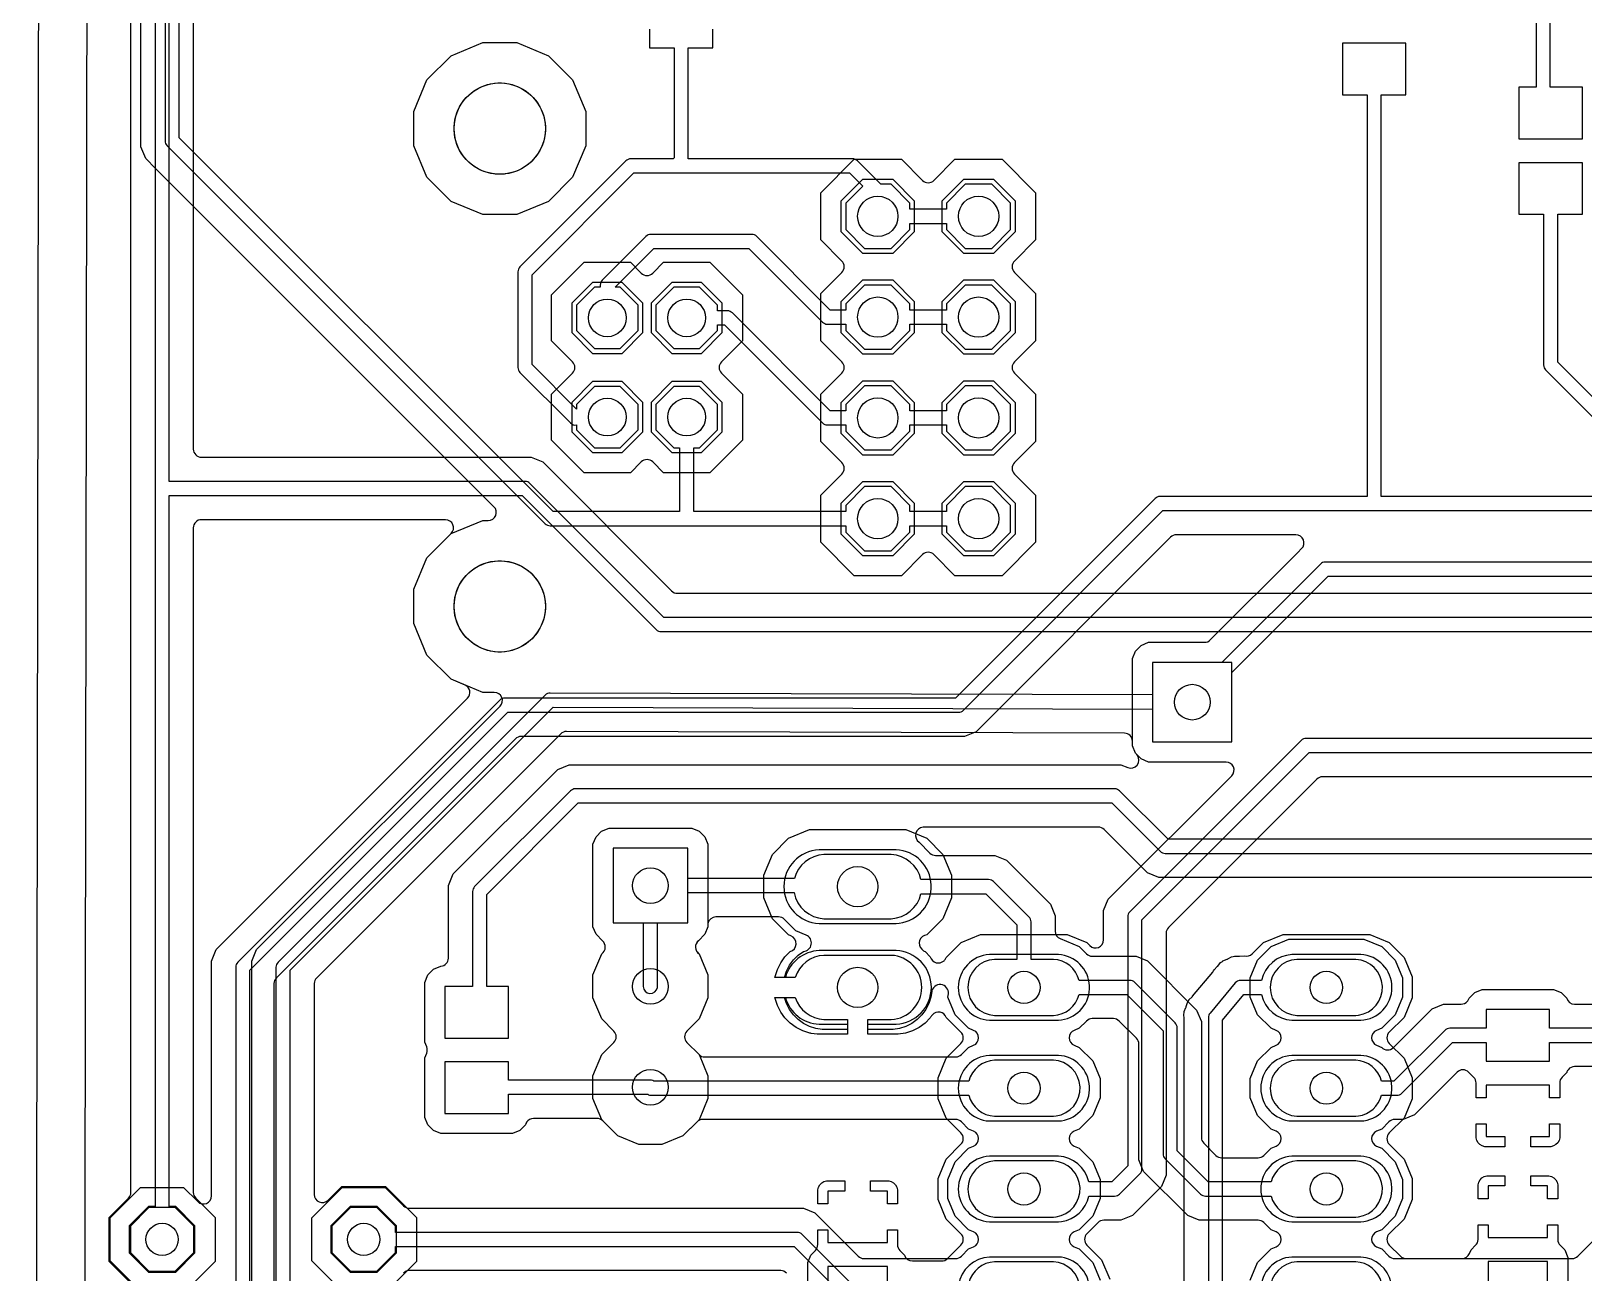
# Model space of a CAD drawing. Header units: millimetres. Extents: x 1 to 152, y 50 to 212.
# Drawn here: x 1.02 to 40.15, y 134.79 to 166.09 of the extents above; entities that cross this region are included whole.
import ezdxf

# ---------------------------------------------------------------- set-up
doc = ezdxf.new("R2010")
doc.units = ezdxf.units.MM

msp = doc.modelspace()

# ---------------------------------------------------------------- linework, layer by layer
at = {"layer": '16_copper'}
for points in [[(2.487, 210.578), (2.237, 51.423, 0.414673)], [(3.776, 134.328), (3.01, 135.094), (3.01, 136.178), (3.776, 136.944), (4.86, 136.944), (5.216, 136.588, 0.668179), (5.563, 136.732), (5.563, 142.651), (5.682, 142.94), (5.933, 143.19), (12.017, 149.274, 0.534515), (11.951, 149.606), (11.6, 149.751), (10.991, 150.36), (10.661, 151.156), (10.661, 152.018), (10.991, 152.814), (11.6, 153.423), (12.396, 153.753), (12.537, 153.753, 0.668179), (12.681, 154.1), (4.155, 162.626), (4.155, 162.626), (3.904, 162.876), (3.785, 163.165), (3.785, 175.518)], [(4.394, 175.362), (4.394, 163.322, 0.198912), (4.446, 163.196), (13.971, 153.671, 0.198912), (14.097, 153.619), (21.544, 153.619), (21.544, 153.462), (22.017, 152.989), (22.687, 152.989), (23.16, 153.462), (23.16, 153.619), (24.084, 153.619), (24.084, 153.462), (24.557, 152.989), (25.227, 152.989), (25.7, 153.462), (25.7, 154.132), (25.227, 154.605), (24.557, 154.605), (24.084, 154.132), (24.084, 153.975), (23.16, 153.975), (23.16, 154.132), (22.687, 154.605), (22.017, 154.605), (21.544, 154.132), (21.544, 153.975), (17.715, 153.975), (17.715, 155.582), (17.858, 155.582), (18.312, 156.036), (18.312, 156.678), (17.858, 157.132), (17.216, 157.132), (16.762, 156.678), (16.762, 156.036), (17.216, 155.582), (17.359, 155.582), (17.359, 153.975), (14.171, 153.975), (4.75, 163.396), (4.75, 175.288)], [(16.599, 166.131), (16.599, 165.659), (17.221, 165.659), (17.221, 162.888), (17.198, 162.865), (16.129, 162.865, 0.198912), (16.003, 162.813), (13.336, 160.146, 0.198912), (13.284, 160.02), (13.284, 157.607, 0.198912), (13.336, 157.481), (14.606, 156.211, 0.242744), (14.762, 156.159), (14.762, 156.036), (15.216, 155.582), (15.858, 155.582), (16.312, 156.036), (16.312, 156.678), (15.858, 157.132), (15.216, 157.132), (14.762, 156.678), (14.762, 156.558), (13.64, 157.681), (13.64, 159.946), (16.203, 162.509), (21.643, 162.509), (21.972, 162.18), (21.544, 161.752), (21.544, 161.082), (22.017, 160.609), (22.687, 160.609), (23.16, 161.082), (23.16, 161.239), (24.084, 161.239), (24.084, 161.082), (24.557, 160.609), (25.227, 160.609), (25.7, 161.082), (25.7, 161.752), (25.227, 162.225), (24.557, 162.225), (24.084, 161.752), (24.084, 161.595), (23.16, 161.595), (23.16, 161.752), (22.687, 162.225), (22.43, 162.225), (21.843, 162.813, 0.198912), (21.717, 162.865), (17.577, 162.865), (17.577, 165.659), (18.199, 165.659), (18.199, 166.131)], [(102.667, 133.678), (102.667, 143.51, 0.198912), (102.615, 143.636), (95.122, 151.129, 0.198912), (94.996, 151.181), (64.209, 151.181), (61.086, 154.304, 0.198912), (60.96, 154.356), (35.039, 154.356), (35.039, 164.478), (35.662, 164.478), (35.662, 165.778), (34.062, 165.778), (34.062, 164.478), (34.684, 164.478), (34.684, 154.356), (29.464, 154.356, 0.198912), (29.338, 154.304), (24.31, 149.276), (12.954, 149.276, 0.198912), (12.828, 149.224), (6.224, 142.62, 0.198912), (6.172, 142.494), (6.172, 87.757, 0.198912)], [(96.012, 153.086), (65.098, 153.086), (62.356, 155.828, 0.198912), (62.23, 155.88), (41.349, 155.88), (39.484, 157.744), (39.484, 161.468), (40.107, 161.468), (40.107, 162.768), (38.507, 162.768), (38.507, 161.468), (39.129, 161.468), (39.129, 157.671, 0.198912), (39.181, 157.545), (41.149, 155.576, 0.198912), (41.275, 155.524), (62.156, 155.524), (64.898, 152.782, 0.198912), (65.024, 152.73), (95.938, 152.73)], [(6.528, 87.831), (6.528, 142.42), (13.028, 148.92), (24.384, 148.92, 0.198912), (24.51, 148.972), (29.538, 154), (60.886, 154), (64.009, 150.877, 0.198912), (64.135, 150.825), (94.922, 150.825), (102.311, 143.436), (102.311, 133.604, 0.198912)], [(8.856, 134.328), (8.09, 135.094), (8.09, 136.178), (8.856, 136.944), (9.94, 136.944), (10.401, 136.483, 0.198912), (10.545, 136.423), (20.477, 136.423), (20.766, 136.304), (21.857, 135.213, 0.198912), (22, 135.153), (24.314, 135.153, 0.198912), (24.458, 135.213), (24.641, 135.396), (24.768, 135.448, 0.66818), (24.768, 135.824), (24.641, 135.876), (24.299, 136.218), (24.114, 136.664), (24.114, 137.148), (24.299, 137.594), (24.641, 137.936), (24.768, 137.988, 0.66818), (24.768, 138.364), (24.641, 138.416), (24.458, 138.599, 0.198912), (24.314, 138.659), (17.941, 138.659, 0.198912), (17.797, 138.599), (17.442, 138.244), (16.91, 138.024), (16.334, 138.024), (15.802, 138.244), (15.421, 138.624, 0.198912), (15.278, 138.684), (13.676, 138.684, 0.260391), (13.503, 138.587), (13.501, 138.584, 0.073408), (13.473, 138.523), (13.331, 138.381), (13.144, 138.303), (11.342, 138.303), (11.155, 138.381), (11.012, 138.523), (10.935, 138.71), (10.935, 140.212), (10.985, 140.333, 0.198911), (10.985, 140.489), (10.935, 140.61), (10.935, 142.112), (11.012, 142.299), (11.155, 142.442), (11.345, 142.521, 0.38994), (11.532, 142.722), (11.532, 144.556), (11.651, 144.845), (14.286, 147.48), (14.575, 147.599), (28.478, 147.599), (28.653, 147.527, 0.756167), (28.895, 147.834), (28.892, 147.837, 0.074368), (28.846, 147.886), (28.769, 148.073), (28.769, 150.275), (28.846, 150.462), (28.989, 150.605), (29.176, 150.682), (30.587, 150.682, 0.198912), (30.731, 150.742), (32.933, 152.944), (33.033, 153.044, 0.668187), (32.889, 153.391), (29.874, 153.391, 0.198912), (29.731, 153.331), (24.83, 148.43), (24.541, 148.311), (13.364, 148.311, 0.198912), (13.221, 148.251), (7.197, 142.227, 0.198912), (7.137, 142.084), (7.137, 88.167, 0.198912)], [(100, 131.519), (100, 143.002, 0.198912), (99.948, 143.128), (93.852, 149.224, 0.198912), (93.726, 149.276), (63.066, 149.276), (59.689, 152.653, 0.198912), (59.563, 152.705), (33.63, 152.705, 0.198912), (33.504, 152.653), (31.025, 150.174), (29.277, 150.174), (29.277, 148.174), (31.277, 148.174), (31.277, 149.923), (33.703, 152.349), (59.489, 152.349), (62.866, 148.972, 0.198912), (62.992, 148.92), (93.652, 148.92), (99.644, 142.928), (99.644, 131.445, 0.198912)], [(58.115, 145.72), (29.665, 145.72), (28.447, 146.938, 0.198912), (28.321, 146.99), (14.732, 146.99, 0.198912), (14.606, 146.938), (12.193, 144.525, 0.198912), (12.141, 144.399), (12.141, 142.011), (11.443, 142.011), (11.443, 140.711), (13.043, 140.711), (13.043, 142.011), (12.497, 142.011), (12.497, 144.325), (14.806, 146.634), (28.247, 146.634), (29.465, 145.416, 0.198912), (29.591, 145.364), (58.115, 145.364)], [(51.426, 144.755), (29.434, 144.755), (29.145, 144.874), (28.054, 145.965, 0.198912), (27.911, 146.025), (23.494, 146.025, 0.701663), (23.395, 145.645), (23.666, 145.373, 0.198912), (23.81, 145.313), (25.303, 145.313), (25.592, 145.194), (26.703, 144.083), (26.822, 143.794), (26.822, 143.403, 0.303348), (26.948, 143.215), (27.429, 143.016), (27.612, 142.833, 0.198912), (27.756, 142.773), (28.859, 142.773), (29.148, 142.654), (30.386, 141.416), (30.505, 141.127), (30.505, 138.205, 0.198912), (30.565, 138.062), (30.874, 137.753, 0.198912), (31.017, 137.693), (31.934, 137.693, 0.198912), (32.078, 137.753), (32.261, 137.936), (32.388, 137.988, 0.66818), (32.388, 138.364), (32.261, 138.416), (31.919, 138.758), (31.734, 139.204), (31.734, 139.688), (31.919, 140.134), (32.261, 140.476), (32.388, 140.528, 0.66818), (32.388, 140.904), (32.261, 140.956), (31.919, 141.298), (31.734, 141.744), (31.734, 142.228), (31.919, 142.674), (32.261, 143.016), (32.707, 143.2), (34.603, 143.2), (35.049, 143.016), (35.391, 142.674), (35.576, 142.228), (35.576, 141.744), (35.391, 141.298), (35.049, 140.956), (34.922, 140.904, 0.66818), (34.922, 140.528), (35.049, 140.476, 0.426799), (35.343, 140.469), (36.318, 141.445), (36.607, 141.564), (37.052, 141.564, 0.222879), (37.209, 141.638), (37.217, 141.65, 0.081763), (37.25, 141.715), (37.393, 141.858), (37.58, 141.935), (39.382, 141.935), (39.569, 141.858), (39.712, 141.715, 0.339753), (39.91, 141.564), (43.422, 141.564, 0.045598)], [(43.607, 140.955), (39.281, 140.955), (39.281, 141.427), (37.681, 141.427), (37.681, 140.955), (36.764, 140.955, 0.198912), (36.638, 140.903), (35.359, 139.624), (35.046, 139.624, 0.327921), (34.396, 140.152), (32.914, 140.152, 0.952079), (32.914, 138.74), (34.396, 138.74), (34.465, 138.746, 0.300949), (35.046, 139.268), (35.433, 139.268, 0.198912), (35.559, 139.32), (36.838, 140.599), (37.681, 140.599), (37.681, 140.127), (39.281, 140.127), (39.281, 140.599), (43.605, 140.599)], [(31.734, 134.608), (31.919, 135.054), (32.261, 135.396), (32.388, 135.448, 0.66818), (32.388, 135.824), (32.261, 135.876), (32.078, 136.059, 0.198912), (31.934, 136.119), (30.45, 136.119), (30.161, 136.238), (29.05, 137.349), (28.931, 137.638), (28.931, 140.56, 0.198912), (28.871, 140.703), (28.435, 141.139, 0.198912), (28.292, 141.199), (27.756, 141.199, 0.198912), (27.612, 141.139), (27.429, 140.956), (27.302, 140.904, 0.66818), (27.302, 140.528), (27.429, 140.476), (27.771, 140.134), (27.956, 139.688), (27.956, 139.204), (27.771, 138.758), (27.429, 138.416), (27.302, 138.364, 0.66818), (27.302, 137.988), (27.429, 137.936), (27.771, 137.594), (27.956, 137.148), (27.956, 136.664), (27.771, 136.218), (27.429, 135.876), (27.302, 135.824, 0.66818), (27.302, 135.448), (27.429, 135.396), (27.771, 135.054), (27.956, 134.608)], [(43.595, 139.99), (39.91, 139.99, 0.222879), (39.753, 139.916), (39.745, 139.904, 0.081761), (39.712, 139.839), (39.595, 139.722, 0.198912), (39.535, 139.578), (39.535, 139.202), (39.281, 139.202), (39.281, 139.527), (37.681, 139.527), (37.681, 139.202), (37.427, 139.202), (37.427, 139.578, 0.198912), (37.367, 139.722), (37.239, 139.851, 0.414214), (36.951, 139.851), (35.879, 138.778), (35.59, 138.659), (35.376, 138.659, 0.198912), (35.232, 138.599), (35.049, 138.416), (34.922, 138.364, 0.66818), (34.922, 137.988), (35.049, 137.936), (35.391, 137.594), (35.576, 137.148), (35.576, 136.664), (35.391, 136.218), (35.049, 135.876), (34.922, 135.824, 0.66818), (34.922, 135.448), (35.049, 135.396), (35.232, 135.213, 0.198912), (35.376, 135.153), (37.075, 135.153, 0.303354), (37.263, 135.279), (37.3, 135.37), (37.417, 135.487, 0.198912), (37.477, 135.631), (37.477, 136.007), (37.731, 136.007), (37.731, 135.682), (39.231, 135.682), (39.231, 136.007), (39.485, 136.007), (39.485, 135.631, 0.198912), (39.545, 135.487), (39.662, 135.37), (39.739, 135.183), (39.739, 133.681)], [(20.053, 134.789, 0.198912), (19.91, 134.849), (10.545, 134.849, 0.198912), (10.401, 134.789)]]:
    msp.add_lwpolyline(points, format="xyb", dxfattribs=at)
for points in [[(40.107, 164.668), (39.294, 164.668), (39.294, 181.229, 1), (38.938, 181.229), (38.938, 164.668), (38.507, 164.668), (38.507, 163.368), (40.107, 163.368)], [(23.16, 158.542), (23.16, 158.699), (24.084, 158.699), (24.084, 158.542), (24.557, 158.069), (25.227, 158.069), (25.7, 158.542), (25.7, 159.212), (25.227, 159.685), (24.557, 159.685), (24.084, 159.212), (24.084, 159.055), (23.16, 159.055), (23.16, 159.212), (22.687, 159.685), (22.017, 159.685), (21.544, 159.212), (21.544, 159.055), (21.156, 159.055), (19.303, 160.908, 0.198912), (19.177, 160.96), (16.637, 160.96, 0.198912), (16.511, 160.908), (15.411, 159.808, 0.271257), (15.359, 159.632), (15.216, 159.632), (14.762, 159.178), (14.762, 158.536), (15.216, 158.082), (15.858, 158.082), (16.312, 158.536), (16.312, 159.178), (15.858, 159.632), (15.738, 159.632), (16.711, 160.604), (19.103, 160.604), (20.956, 158.751, 0.198912), (21.082, 158.699), (21.544, 158.699), (21.544, 158.542), (22.017, 158.069), (22.687, 158.069)], [(23.16, 156.002), (23.16, 156.159), (24.084, 156.159), (24.084, 156.002), (24.557, 155.529), (25.227, 155.529), (25.7, 156.002), (25.7, 156.672), (25.227, 157.145), (24.557, 157.145), (24.084, 156.672), (24.084, 156.515), (23.16, 156.515), (23.16, 156.672), (22.687, 157.145), (22.017, 157.145), (21.544, 156.672), (21.544, 156.515), (21.156, 156.515), (18.688, 158.983, 0.198912), (18.562, 159.035), (18.312, 159.035), (18.312, 159.178), (17.858, 159.632), (17.216, 159.632), (16.762, 159.178), (16.762, 158.536), (17.216, 158.082), (17.858, 158.082), (18.312, 158.536), (18.312, 158.679), (18.488, 158.679), (20.956, 156.211, 0.198912), (21.082, 156.159), (21.544, 156.159), (21.544, 156.002), (22.017, 155.529), (22.687, 155.529)], [(34.465, 136.206, 0.906347), (34.396, 137.612), (32.914, 137.612, 0.327921), (32.264, 137.084), (30.681, 137.084), (29.896, 137.869), (29.896, 140.97, 0.198912), (29.844, 141.096), (28.828, 142.112, 0.198912), (28.702, 142.164), (27.426, 142.164, 0.327921), (26.776, 142.692), (26.213, 142.692), (26.213, 143.637, 0.198912), (26.161, 143.763), (25.272, 144.652, 0.198912), (25.146, 144.704), (23.44, 144.704, 0.336925), (22.692, 145.334), (20.996, 145.334, 0.327983), (20.253, 144.729), (17.562, 144.729), (17.562, 145.491), (15.682, 145.491), (15.682, 143.612), (16.444, 143.612), (16.444, 142.011, 0.932021), (16.798, 141.986), (16.8, 142.011), (16.8, 143.612), (17.562, 143.612), (17.562, 144.374), (20.242, 144.374, 0.34587), (20.996, 143.718), (22.692, 143.718, 0.336925), (23.44, 144.348), (25.072, 144.348), (25.857, 143.563), (25.857, 142.692), (25.294, 142.692, 0.952079), (25.294, 141.28), (26.776, 141.28, 0.327921), (27.426, 141.808), (28.628, 141.808), (29.54, 140.896), (29.54, 137.795, 0.198912), (29.592, 137.669), (30.481, 136.78, 0.198912), (30.607, 136.728), (32.264, 136.728, 0.327921), (32.914, 136.2), (34.396, 136.2)], [(24.325, 140.234, 0.185976), (24.458, 140.293), (24.641, 140.476), (24.768, 140.528, 0.66818), (24.768, 140.904), (24.641, 140.956), (24.299, 141.298), (24.114, 141.744, 0.988541), (23.732, 141.943), (23.726, 141.929, 0.064078), (23.71, 141.879), (23.688, 141.737), (23.636, 141.578), (23.56, 141.429), (23.462, 141.294), (23.344, 141.176), (23.209, 141.078), (23.06, 141.002), (22.901, 140.95), (22.736, 140.924), (22.098, 140.924), (22.098, 141.178), (22.692, 141.178, 0.95208), (22.692, 142.794), (20.996, 142.794, 0.309894), (20.269, 142.24), (20.002, 142.24), (20.052, 142.394), (20.128, 142.543), (20.226, 142.678), (20.344, 142.796), (20.479, 142.894, 0.801443), (20.546, 143.305), (20.291, 143.41), (19.996, 143.704, 0.198912), (19.853, 143.764), (18.273, 143.764, 0.368322), (18.072, 143.593), (18.07, 143.561), (18.07, 143.511), (17.992, 143.324), (17.832, 143.163, 0.394621), (17.796, 142.888), (17.806, 142.877, 0.068769), (17.849, 142.832), (18.07, 142.299), (18.07, 141.723), (17.849, 141.191), (17.543, 140.885, 0.414214), (17.543, 140.598), (17.848, 140.293, 0.198912), (17.992, 140.233), (24.314, 140.233)], [(34.465, 141.286, 0.906347), (34.396, 142.692), (32.914, 142.692, 0.952079), (32.914, 141.28), (34.396, 141.28)], [(20.952, 140.924), (20.787, 140.95), (20.628, 141.002), (20.479, 141.078), (20.344, 141.176), (20.226, 141.294), (20.128, 141.429), (20.052, 141.578), (20.002, 141.732), (20.269, 141.732, 0.309892), (20.996, 141.178), (21.59, 141.178), (21.59, 140.924)], [(26.845, 138.746, 0.906347), (26.776, 140.152), (25.294, 140.152, 0.327921), (24.644, 139.624), (16.713, 139.624, 0.089116), (16.647, 139.647), (16.634, 139.648, 0.016713), (16.622, 139.649), (13.043, 139.649), (13.043, 140.111), (11.443, 140.111), (11.443, 138.811), (13.043, 138.811), (13.043, 139.294), (16.556, 139.294, 0.135326), (16.647, 139.268), (24.644, 139.268, 0.327921), (25.294, 138.74), (26.776, 138.74)], [(26.845, 136.206, 0.906347), (26.776, 137.612), (25.294, 137.612, 0.952079), (25.294, 136.2), (26.776, 136.2)], [(26.845, 133.666, 0.906347), (26.776, 135.072), (25.294, 135.072, 0.327921), (24.644, 134.544), (21.664, 134.544), (20.446, 135.762, 0.198912), (20.32, 135.814), (10.198, 135.814), (10.198, 135.967), (9.729, 136.436), (9.067, 136.436), (8.598, 135.967), (8.598, 135.305), (9.067, 134.836), (9.729, 134.836), (10.198, 135.305), (10.198, 135.458), (20.246, 135.458), (21.464, 134.24, 0.198912), (21.59, 134.188), (24.644, 134.188, 0.327921), (25.294, 133.66), (26.776, 133.66)], [(34.465, 133.666, 0.300949), (35.046, 134.188), (37.731, 134.188), (37.731, 133.782), (39.231, 133.782), (39.231, 135.082), (37.731, 135.082), (37.731, 134.544), (35.046, 134.544, 0.327921), (34.396, 135.072), (32.914, 135.072, 0.952079), (32.914, 133.66), (34.396, 133.66)]]:
    msp.add_lwpolyline(points, format="xyb", close=True, dxfattribs=at)
for points in [[(37.648, 137.973), (37.583, 137.99), (37.525, 138.024), (37.478, 138.071), (37.444, 138.129), (37.427, 138.194), (37.427, 138.552), (37.681, 138.552), (37.681, 138.227), (38.156, 138.227), (38.156, 137.973)], [(38.806, 137.973), (38.806, 138.227), (39.281, 138.227), (39.281, 138.552), (39.535, 138.552), (39.535, 138.194), (39.518, 138.129), (39.484, 138.071), (39.437, 138.024), (39.379, 137.99), (39.314, 137.973)], [(37.477, 136.657), (37.477, 137.015), (37.494, 137.08), (37.528, 137.138), (37.575, 137.185), (37.633, 137.219), (37.698, 137.236), (38.156, 137.236), (38.156, 136.982), (37.731, 136.982), (37.731, 136.657)], [(39.231, 136.657), (39.231, 136.982), (38.806, 136.982), (38.806, 137.236), (39.264, 137.236), (39.329, 137.219), (39.387, 137.185), (39.434, 137.138), (39.468, 137.08), (39.485, 137.015), (39.485, 136.657)], [(5.118, 135.305), (5.118, 135.967), (4.649, 136.436), (3.987, 136.436), (3.518, 135.967), (3.518, 135.305), (3.987, 134.836), (4.649, 134.836)]]:
    msp.add_lwpolyline(points, close=True, dxfattribs=at)
at = {"layer": '1_copper'}
for points in [[(150.578, 51.219, 0.413029), (150.781, 51.422), (150.781, 210.578, 0.414214), (150.578, 210.781), (2.69, 210.781, 0.413754), (2.487, 210.578), (2.237, 51.423, 0.414673), (2.441, 51.219), (150.578, 51.219)], [(21.757, 152.361), (20.916, 153.202), (20.916, 154.392), (21.448, 154.923, 0.414214), (21.448, 155.211), (20.916, 155.742), (20.916, 156.932), (21.448, 157.463, 0.414214), (21.448, 157.751), (20.916, 158.282), (20.916, 159.472), (21.448, 160.003, 0.414214), (21.448, 160.291), (20.916, 160.822), (20.916, 162.012), (21.757, 162.853), (22.947, 162.853), (23.478, 162.321, 0.414214), (23.766, 162.321), (24.297, 162.853), (25.487, 162.853), (26.328, 162.012), (26.328, 160.822), (25.796, 160.291, 0.414214), (25.796, 160.003), (26.328, 159.472), (26.328, 158.282), (25.796, 157.751, 0.414214), (25.796, 157.463), (26.328, 156.932), (26.328, 155.742), (25.796, 155.211, 0.414214), (25.796, 154.923), (26.328, 154.392), (26.328, 153.202), (25.487, 152.361), (24.297, 152.361), (23.766, 152.893, 0.414214), (23.478, 152.893), (22.947, 152.361)], [(14.956, 154.954), (14.134, 155.776), (14.134, 156.938), (14.659, 157.463, 0.414214), (14.659, 157.751), (14.134, 158.276), (14.134, 159.438), (14.956, 160.26), (16.118, 160.26), (16.393, 159.985, 0.414214), (16.681, 159.985), (16.956, 160.26), (18.118, 160.26), (18.94, 159.438), (18.94, 158.276), (18.415, 157.751, 0.414214), (18.415, 157.463), (18.94, 156.938), (18.94, 155.776), (18.118, 154.954), (16.956, 154.954), (16.681, 155.229, 0.414214), (16.393, 155.229), (16.118, 154.954)], [(16.334, 138.024), (15.802, 138.244), (15.395, 138.651), (15.174, 139.183), (15.174, 139.759), (15.395, 140.292), (15.701, 140.598, 0.414214), (15.701, 140.885), (15.395, 141.191), (15.174, 141.723), (15.174, 142.299), (15.395, 142.832, 0.501089), (15.412, 143.164), (15.252, 143.324), (15.174, 143.511), (15.174, 145.592), (15.252, 145.779), (15.394, 145.922), (15.581, 145.999), (17.663, 145.999), (17.85, 145.922), (17.992, 145.779), (18.07, 145.592), (18.07, 143.511), (17.992, 143.324), (17.832, 143.163, 0.499494), (17.849, 142.832), (18.07, 142.299), (18.07, 141.723), (17.849, 141.191), (17.543, 140.885, 0.414214), (17.543, 140.598), (17.849, 140.292), (18.07, 139.759), (18.07, 139.183), (17.849, 138.651), (17.442, 138.244), (16.91, 138.024)], [(22.893, 143.605, 0.91633), (22.813, 145.454), (20.875, 145.454, 0.95729), (20.875, 143.598), (22.813, 143.598)], [(26.983, 141.168, 0.906349), (26.902, 142.812), (25.168, 142.812, 0.952081), (25.168, 141.16), (26.902, 141.16)], [(20.823, 140.804), (20.673, 140.828, 0.04038), (20.639, 140.833), (20.462, 140.891), (20.296, 140.975), (20.146, 141.084), (20.014, 141.216), (19.905, 141.366), (19.821, 141.532), (19.763, 141.709), (19.759, 141.732), (20.023, 141.732, 0.323071), (20.875, 141.058), (21.59, 141.058), (21.59, 140.804)], [(26.983, 138.628, 0.906349), (26.902, 140.272), (25.168, 140.272, 0.952081), (25.168, 138.62), (26.902, 138.62)], [(34.603, 138.628, 0.906349), (34.522, 140.272), (32.788, 140.272, 0.952081), (32.788, 138.62), (34.522, 138.62)], [(34.603, 136.088, 0.906349), (34.522, 137.732), (32.788, 137.732, 0.952081), (32.788, 136.08), (34.522, 136.08)], [(26.983, 133.548, 0.906349), (26.902, 135.192), (25.168, 135.192, 0.359382), (24.39, 134.483), (22.594, 134.483), (22.594, 134.955), (21.094, 134.955), (21.094, 133.655), (22.594, 133.655), (22.594, 134.127), (24.417, 134.127, 0.317179), (25.168, 133.54), (26.902, 133.54)]]:
    msp.add_lwpolyline(points, format="xyb", close=True, dxfattribs=at)
for points in [[(3.765, 134.302), (2.984, 135.083), (2.984, 136.189), (3.471, 136.676, 0.198912), (3.531, 136.82), (3.531, 195.937), (3.65, 196.226), (10.968, 203.543), (11.257, 203.663), (15.916, 203.663, 0.198912), (16.06, 203.723), (17.983, 205.646), (18.272, 205.765), (94.687, 205.765, 0.027673)], [(133.858, 205.156), (18.429, 205.156), (18.421, 205.155, 0.188292), (18.303, 205.104), (16.253, 203.053), (11.414, 203.053, 0.198912), (11.288, 203.001), (4.192, 195.906, 0.198912), (4.14, 195.78), (4.14, 136.462), (3.976, 136.462), (3.492, 135.978), (3.492, 135.294), (3.976, 134.81), (4.66, 134.81), (5.144, 135.294), (5.144, 135.978), (4.66, 136.462), (4.496, 136.462), (4.496, 154.381), (13.388, 154.381), (16.765, 151.004, 0.198912), (16.891, 150.952), (51.178, 150.952)], [(51.252, 151.308), (16.965, 151.308), (13.588, 154.685, 0.198912), (13.462, 154.737), (4.496, 154.737), (4.496, 195.706), (11.487, 202.698), (16.326, 202.698, 0.198912), (16.452, 202.75), (18.502, 204.8), (93.993, 204.8)], [(64.41, 204.191), (18.839, 204.191, 0.198912), (18.695, 204.131), (16.772, 202.208), (16.483, 202.088), (11.824, 202.088, 0.198912), (11.68, 202.029), (5.165, 195.513, 0.198912), (5.105, 195.37), (5.105, 155.55, 0.414214), (5.309, 155.346), (13.619, 155.346), (13.908, 155.227), (17.158, 151.977, 0.198912), (17.301, 151.917), (51.409, 151.917)], [(6.579, 132.457), (6.579, 142.651), (6.698, 142.94), (6.949, 143.19), (12.833, 149.074, 0.668179), (12.689, 149.421), (12.396, 149.421), (11.6, 149.751), (10.991, 150.36), (10.661, 151.156), (10.661, 152.018), (10.991, 152.814), (11.602, 153.425, 0.668179), (11.458, 153.772), (5.309, 153.772, 0.414214), (5.105, 153.568), (5.105, 136.82, 0.198912), (5.165, 136.676), (5.652, 136.189), (5.652, 135.083), (4.871, 134.302)], [(7.544, 132.715), (7.544, 142.42), (14.17, 149.047), (29.277, 149), (29.277, 148.174), (31.277, 148.174), (31.277, 150.174), (29.277, 150.174), (29.277, 149.355), (14.098, 149.403, 0.19973), (13.971, 149.351), (7.24, 142.62, 0.198912), (7.188, 142.494), (7.188, 132.679)], [(20.586, 133.866), (20.586, 135.056), (20.663, 135.243), (20.78, 135.36, 0.198912), (20.84, 135.504), (20.84, 135.88), (21.094, 135.88), (21.094, 135.555), (22.594, 135.555), (22.594, 135.88), (22.848, 135.88), (22.848, 135.504, 0.198912), (22.908, 135.36), (23.025, 135.243, 0.339749), (23.223, 135.092), (23.964, 135.092, 0.198912), (24.107, 135.152), (24.448, 135.492, 0.414214), (24.448, 135.78), (24.077, 136.15), (23.874, 136.641), (23.874, 137.171), (24.077, 137.662), (24.448, 138.032, 0.414214), (24.448, 138.32), (24.077, 138.69), (23.874, 139.181), (23.874, 139.711), (24.077, 140.202), (24.448, 140.572, 0.414214), (24.448, 140.86), (24.077, 141.23, 0.582566), (23.729, 141.291), (23.723, 141.284, 0.095135), (23.674, 141.216), (23.542, 141.084), (23.392, 140.975), (23.226, 140.891), (23.049, 140.833), (22.865, 140.804), (22.098, 140.804), (22.098, 141.058), (22.813, 141.058, 0.95729), (22.813, 142.914), (20.875, 142.914, 0.323073), (20.023, 142.24), (19.759, 142.24), (19.763, 142.263), (19.821, 142.44), (19.905, 142.606), (20.014, 142.756), (20.146, 142.888, 0.709924), (20.164, 143.283), (20.103, 143.309), (19.699, 143.713), (19.48, 144.24), (19.48, 144.812), (19.699, 145.339), (20.103, 145.743), (20.63, 145.962), (23.058, 145.962), (23.585, 145.743), (23.989, 145.339), (24.208, 144.812), (24.208, 144.24), (23.989, 143.713), (23.585, 143.309, 0.640285), (23.458, 142.952), (23.473, 142.939, 0.098029), (23.542, 142.888), (23.674, 142.756, 0.566477), (24.022, 142.66), (24.033, 142.67, 0.095667), (24.077, 142.742), (24.453, 143.117), (24.943, 143.32), (27.127, 143.32), (27.617, 143.117), (27.695, 143.04, 0.668187), (28.042, 143.183), (28.042, 143.921), (28.161, 144.21), (31.271, 147.319, 0.668179), (31.127, 147.666), (29.176, 147.666), (28.989, 147.744), (28.846, 147.886), (28.769, 148.073), (28.769, 148.189, 0.413295), (28.566, 148.392), (14.507, 148.436, 0.199728), (14.362, 148.377), (8.213, 142.227, 0.198912), (8.153, 142.084), (8.153, 136.769, 0.668179), (8.5, 136.625), (8.845, 136.97), (9.951, 136.97), (10.732, 136.189), (10.732, 135.083), (9.951, 134.302)], [(73.332, 148.26), (33.147, 148.26, 0.198912), (33.021, 148.208), (28.703, 143.89, 0.198912), (28.651, 143.764), (28.651, 137.488), (28.247, 137.084), (27.669, 137.084, 0.338315), (26.902, 137.732), (25.168, 137.732, 0.952081), (25.168, 136.08), (26.902, 136.08), (26.983, 136.088, 0.311182), (27.669, 136.728), (28.321, 136.728, 0.198912), (28.447, 136.78), (28.955, 137.288, 0.198912), (29.007, 137.414), (29.007, 143.69), (33.221, 147.904), (73.406, 147.904, 0.198912)], [(73.563, 147.295), (33.557, 147.295, 0.198912), (33.414, 147.235), (29.676, 143.497, 0.198912), (29.616, 143.354), (29.616, 137.257), (29.497, 136.968), (28.767, 136.238), (28.478, 136.119), (28.045, 136.119, 0.198912), (27.902, 136.059), (27.622, 135.78, 0.414214), (27.622, 135.492), (27.993, 135.122), (28.196, 134.631)], [(30.074, 132.817), (30.074, 141.179, 0.022669), (30.073, 141.197), (30.063, 141.309, 0.083317), (30.074, 141.381), (30.116, 141.484, 0.022673), (30.123, 141.501), (30.156, 141.608, 0.083314), (30.193, 141.67), (30.272, 141.749, 0.022676), (30.285, 141.763), (30.795, 142.374, 0.076813), (30.828, 142.432), (30.907, 142.511, 0.022676), (30.92, 142.525), (30.991, 142.61, 0.083322), (31.05, 142.654), (31.153, 142.696, 0.022674), (31.17, 142.704), (31.269, 142.756, 0.083322), (31.339, 142.773), (31.451, 142.773, 0.022669), (31.469, 142.774), (31.581, 142.784, 0.2844), (31.789, 142.833), (32.073, 143.117), (32.563, 143.32), (34.747, 143.32), (35.237, 143.117), (35.613, 142.742), (35.816, 142.251), (35.816, 141.721), (35.613, 141.23), (35.242, 140.86, 0.414214), (35.242, 140.572), (35.613, 140.202), (35.816, 139.711), (35.816, 139.181), (35.613, 138.69), (35.242, 138.32, 0.414214), (35.242, 138.032), (35.613, 137.662), (35.816, 137.171), (35.816, 136.641), (35.613, 136.15), (35.242, 135.78, 0.414214), (35.242, 135.492), (35.522, 135.213, 0.198912), (35.665, 135.153), (39.849, 135.153, 0.198912), (39.992, 135.213), (41.19, 136.411, 0.198912)], [(31.039, 132.004), (31.039, 141.16), (31.579, 141.808), (32.021, 141.808, 0.338315), (32.788, 141.16), (34.522, 141.16, 0.952081), (34.522, 142.812), (32.788, 142.812, 0.338315), (32.021, 142.164), (31.496, 142.164, 0.222585), (31.359, 142.1), (30.724, 141.338, 0.175452), (30.683, 141.224), (30.683, 132.004)], [(35.289, 134.544, 0.338315), (34.522, 135.192), (32.788, 135.192, 0.952081), (32.788, 133.54)]]:
    msp.add_lwpolyline(points, format="xyb", dxfattribs=at)
for points in [[(12.396, 161.461), (11.6, 161.791), (10.991, 162.4), (10.661, 163.196), (10.661, 164.058), (10.991, 164.854), (11.6, 165.463), (12.396, 165.793), (13.258, 165.793), (14.054, 165.463), (14.663, 164.854), (14.993, 164.058), (14.993, 163.196), (14.663, 162.4), (14.054, 161.791), (13.258, 161.461)], [(23.28, 161.033), (23.28, 161.801), (22.736, 162.345), (21.968, 162.345), (21.424, 161.801), (21.424, 161.033), (21.968, 160.489), (22.736, 160.489)], [(25.82, 161.033), (25.82, 161.801), (25.276, 162.345), (24.508, 162.345), (23.964, 161.801), (23.964, 161.033), (24.508, 160.489), (25.276, 160.489)], [(16.432, 158.486), (16.432, 159.228), (15.908, 159.752), (15.166, 159.752), (14.642, 159.228), (14.642, 158.486), (15.166, 157.962), (15.908, 157.962)], [(18.432, 158.486), (18.432, 159.228), (17.908, 159.752), (17.166, 159.752), (16.642, 159.228), (16.642, 158.486), (17.166, 157.962), (17.908, 157.962)], [(23.28, 158.493), (23.28, 159.261), (22.736, 159.805), (21.968, 159.805), (21.424, 159.261), (21.424, 158.493), (21.968, 157.949), (22.736, 157.949)], [(25.82, 158.493), (25.82, 159.261), (25.276, 159.805), (24.508, 159.805), (23.964, 159.261), (23.964, 158.493), (24.508, 157.949), (25.276, 157.949)], [(16.432, 155.986), (16.432, 156.728), (15.908, 157.252), (15.166, 157.252), (14.642, 156.728), (14.642, 155.986), (15.166, 155.462), (15.908, 155.462)], [(18.432, 155.986), (18.432, 156.728), (17.908, 157.252), (17.166, 157.252), (16.642, 156.728), (16.642, 155.986), (17.166, 155.462), (17.908, 155.462)], [(23.28, 155.953), (23.28, 156.721), (22.736, 157.265), (21.968, 157.265), (21.424, 156.721), (21.424, 155.953), (21.968, 155.409), (22.736, 155.409)], [(25.82, 155.953), (25.82, 156.721), (25.276, 157.265), (24.508, 157.265), (23.964, 156.721), (23.964, 155.953), (24.508, 155.409), (25.276, 155.409)], [(23.28, 153.413), (23.28, 154.181), (22.736, 154.725), (21.968, 154.725), (21.424, 154.181), (21.424, 153.413), (21.968, 152.869), (22.736, 152.869)], [(25.82, 153.413), (25.82, 154.181), (25.276, 154.725), (24.508, 154.725), (23.964, 154.181), (23.964, 153.413), (24.508, 152.869), (25.276, 152.869)], [(17.562, 145.491), (15.682, 145.491), (15.682, 143.612), (17.562, 143.612)], [(20.84, 136.53), (20.84, 136.888), (20.857, 136.953), (20.891, 137.011), (20.938, 137.058), (20.996, 137.092), (21.061, 137.109), (21.519, 137.109), (21.519, 136.855), (21.094, 136.855), (21.094, 136.53)], [(22.594, 136.53), (22.594, 136.855), (22.169, 136.855), (22.169, 137.109), (22.627, 137.109), (22.692, 137.092), (22.75, 137.058), (22.797, 137.011), (22.831, 136.953), (22.848, 136.888), (22.848, 136.53)], [(10.224, 135.294), (10.224, 135.978), (9.74, 136.462), (9.056, 136.462), (8.572, 135.978), (8.572, 135.294), (9.056, 134.81), (9.74, 134.81)]]:
    msp.add_lwpolyline(points, close=True, dxfattribs=at)
at = {"layer": 'drills_NPTH'}
for centre in [(12.827, 163.627), (12.827, 151.587)]:
    msp.add_circle(centre, 1.15, dxfattribs=at)
at = {"layer": 'drills_PTH'}
for centre, radius in [((22.352, 161.417), 0.508), ((24.892, 161.417), 0.508), ((15.537, 158.857), 0.475), ((17.537, 158.857), 0.475), ((22.352, 158.877), 0.508), ((24.892, 158.877), 0.508), ((15.537, 156.357), 0.475), ((17.537, 156.357), 0.475), ((22.352, 156.337), 0.508), ((24.892, 156.337), 0.508), ((22.352, 153.797), 0.508), ((24.892, 153.797), 0.508), ((16.622, 144.551), 0.45), ((21.844, 144.526), 0.508), ((16.622, 142.011), 0.45), ((21.844, 141.986), 0.508), ((26.035, 141.986), 0.406), ((33.655, 141.986), 0.406), ((16.622, 139.471), 0.45), ((26.035, 139.446), 0.406), ((33.655, 139.446), 0.406), ((26.035, 136.906), 0.406), ((33.655, 136.906), 0.406), ((4.318, 135.636), 0.406), ((9.398, 135.636), 0.406)]:
    msp.add_circle(centre, radius, dxfattribs=at)
at = {"layer": 'drills_via_1_16'}
msp.add_circle((30.277, 149.174), 0.45, dxfattribs=at)
at = {"layer": 'holes'}
for points in [[(12.782, 162.477), (12.692, 162.484), (12.602, 162.498), (12.515, 162.519), (12.429, 162.547), (12.345, 162.582), (12.265, 162.623), (12.188, 162.67), (12.114, 162.723), (12.046, 162.782), (11.982, 162.846), (11.923, 162.914), (11.87, 162.988), (11.823, 163.065), (11.782, 163.145), (11.747, 163.229), (11.719, 163.315), (11.698, 163.402), (11.684, 163.492), (11.677, 163.582), (11.677, 163.672), (11.684, 163.762), (11.698, 163.852), (11.719, 163.939), (11.747, 164.025), (11.782, 164.109), (11.823, 164.189), (11.87, 164.266), (11.923, 164.34), (11.982, 164.408), (12.046, 164.472), (12.114, 164.531), (12.188, 164.584), (12.265, 164.631), (12.345, 164.672), (12.429, 164.707), (12.515, 164.735), (12.602, 164.756), (12.692, 164.77), (12.782, 164.777), (12.872, 164.777), (12.962, 164.77), (13.052, 164.756), (13.139, 164.735), (13.225, 164.707), (13.309, 164.672), (13.389, 164.631), (13.466, 164.584), (13.54, 164.531), (13.608, 164.472), (13.672, 164.408), (13.731, 164.34), (13.784, 164.266), (13.831, 164.189), (13.872, 164.109), (13.907, 164.025), (13.935, 163.939), (13.956, 163.852), (13.97, 163.762), (13.977, 163.672), (13.977, 163.582), (13.97, 163.492), (13.956, 163.402), (13.935, 163.315), (13.907, 163.229), (13.872, 163.145), (13.831, 163.065), (13.784, 162.988), (13.731, 162.914), (13.672, 162.846), (13.608, 162.782), (13.54, 162.723), (13.466, 162.67), (13.389, 162.623), (13.309, 162.582), (13.225, 162.547), (13.139, 162.519), (13.052, 162.498), (12.962, 162.484), (12.872, 162.477), (12.782, 162.477)], [(12.782, 150.437), (12.692, 150.444), (12.602, 150.458), (12.515, 150.479), (12.429, 150.507), (12.345, 150.542), (12.265, 150.583), (12.188, 150.63), (12.114, 150.683), (12.046, 150.742), (11.982, 150.806), (11.923, 150.874), (11.87, 150.948), (11.823, 151.025), (11.782, 151.105), (11.747, 151.189), (11.719, 151.275), (11.698, 151.362), (11.684, 151.452), (11.677, 151.542), (11.677, 151.632), (11.684, 151.722), (11.698, 151.812), (11.719, 151.899), (11.747, 151.985), (11.782, 152.069), (11.823, 152.149), (11.87, 152.226), (11.923, 152.3), (11.982, 152.368), (12.046, 152.432), (12.114, 152.491), (12.188, 152.544), (12.265, 152.591), (12.345, 152.632), (12.429, 152.667), (12.515, 152.695), (12.602, 152.716), (12.692, 152.73), (12.782, 152.737), (12.872, 152.737), (12.962, 152.73), (13.052, 152.716), (13.139, 152.695), (13.225, 152.667), (13.309, 152.632), (13.389, 152.591), (13.466, 152.544), (13.54, 152.491), (13.608, 152.432), (13.672, 152.368), (13.731, 152.3), (13.784, 152.226), (13.831, 152.149), (13.872, 152.069), (13.907, 151.985), (13.935, 151.899), (13.956, 151.812), (13.97, 151.722), (13.977, 151.632), (13.977, 151.542), (13.97, 151.452), (13.956, 151.362), (13.935, 151.275), (13.907, 151.189), (13.872, 151.105), (13.831, 151.025), (13.784, 150.948), (13.731, 150.874), (13.672, 150.806), (13.608, 150.742), (13.54, 150.683), (13.466, 150.63), (13.389, 150.583), (13.309, 150.542), (13.225, 150.507), (13.139, 150.479), (13.052, 150.458), (12.962, 150.444), (12.872, 150.437), (12.782, 150.437)]]:
    msp.add_lwpolyline(points, close=True, dxfattribs=at)
at = {"layer": 'outline'}
msp.add_lwpolyline([(1.016, 50), (152, 50), (152, 212), (1.27, 212), (1.016, 50)], close=True, dxfattribs=at)

doc.saveas('drawing.dxf')
